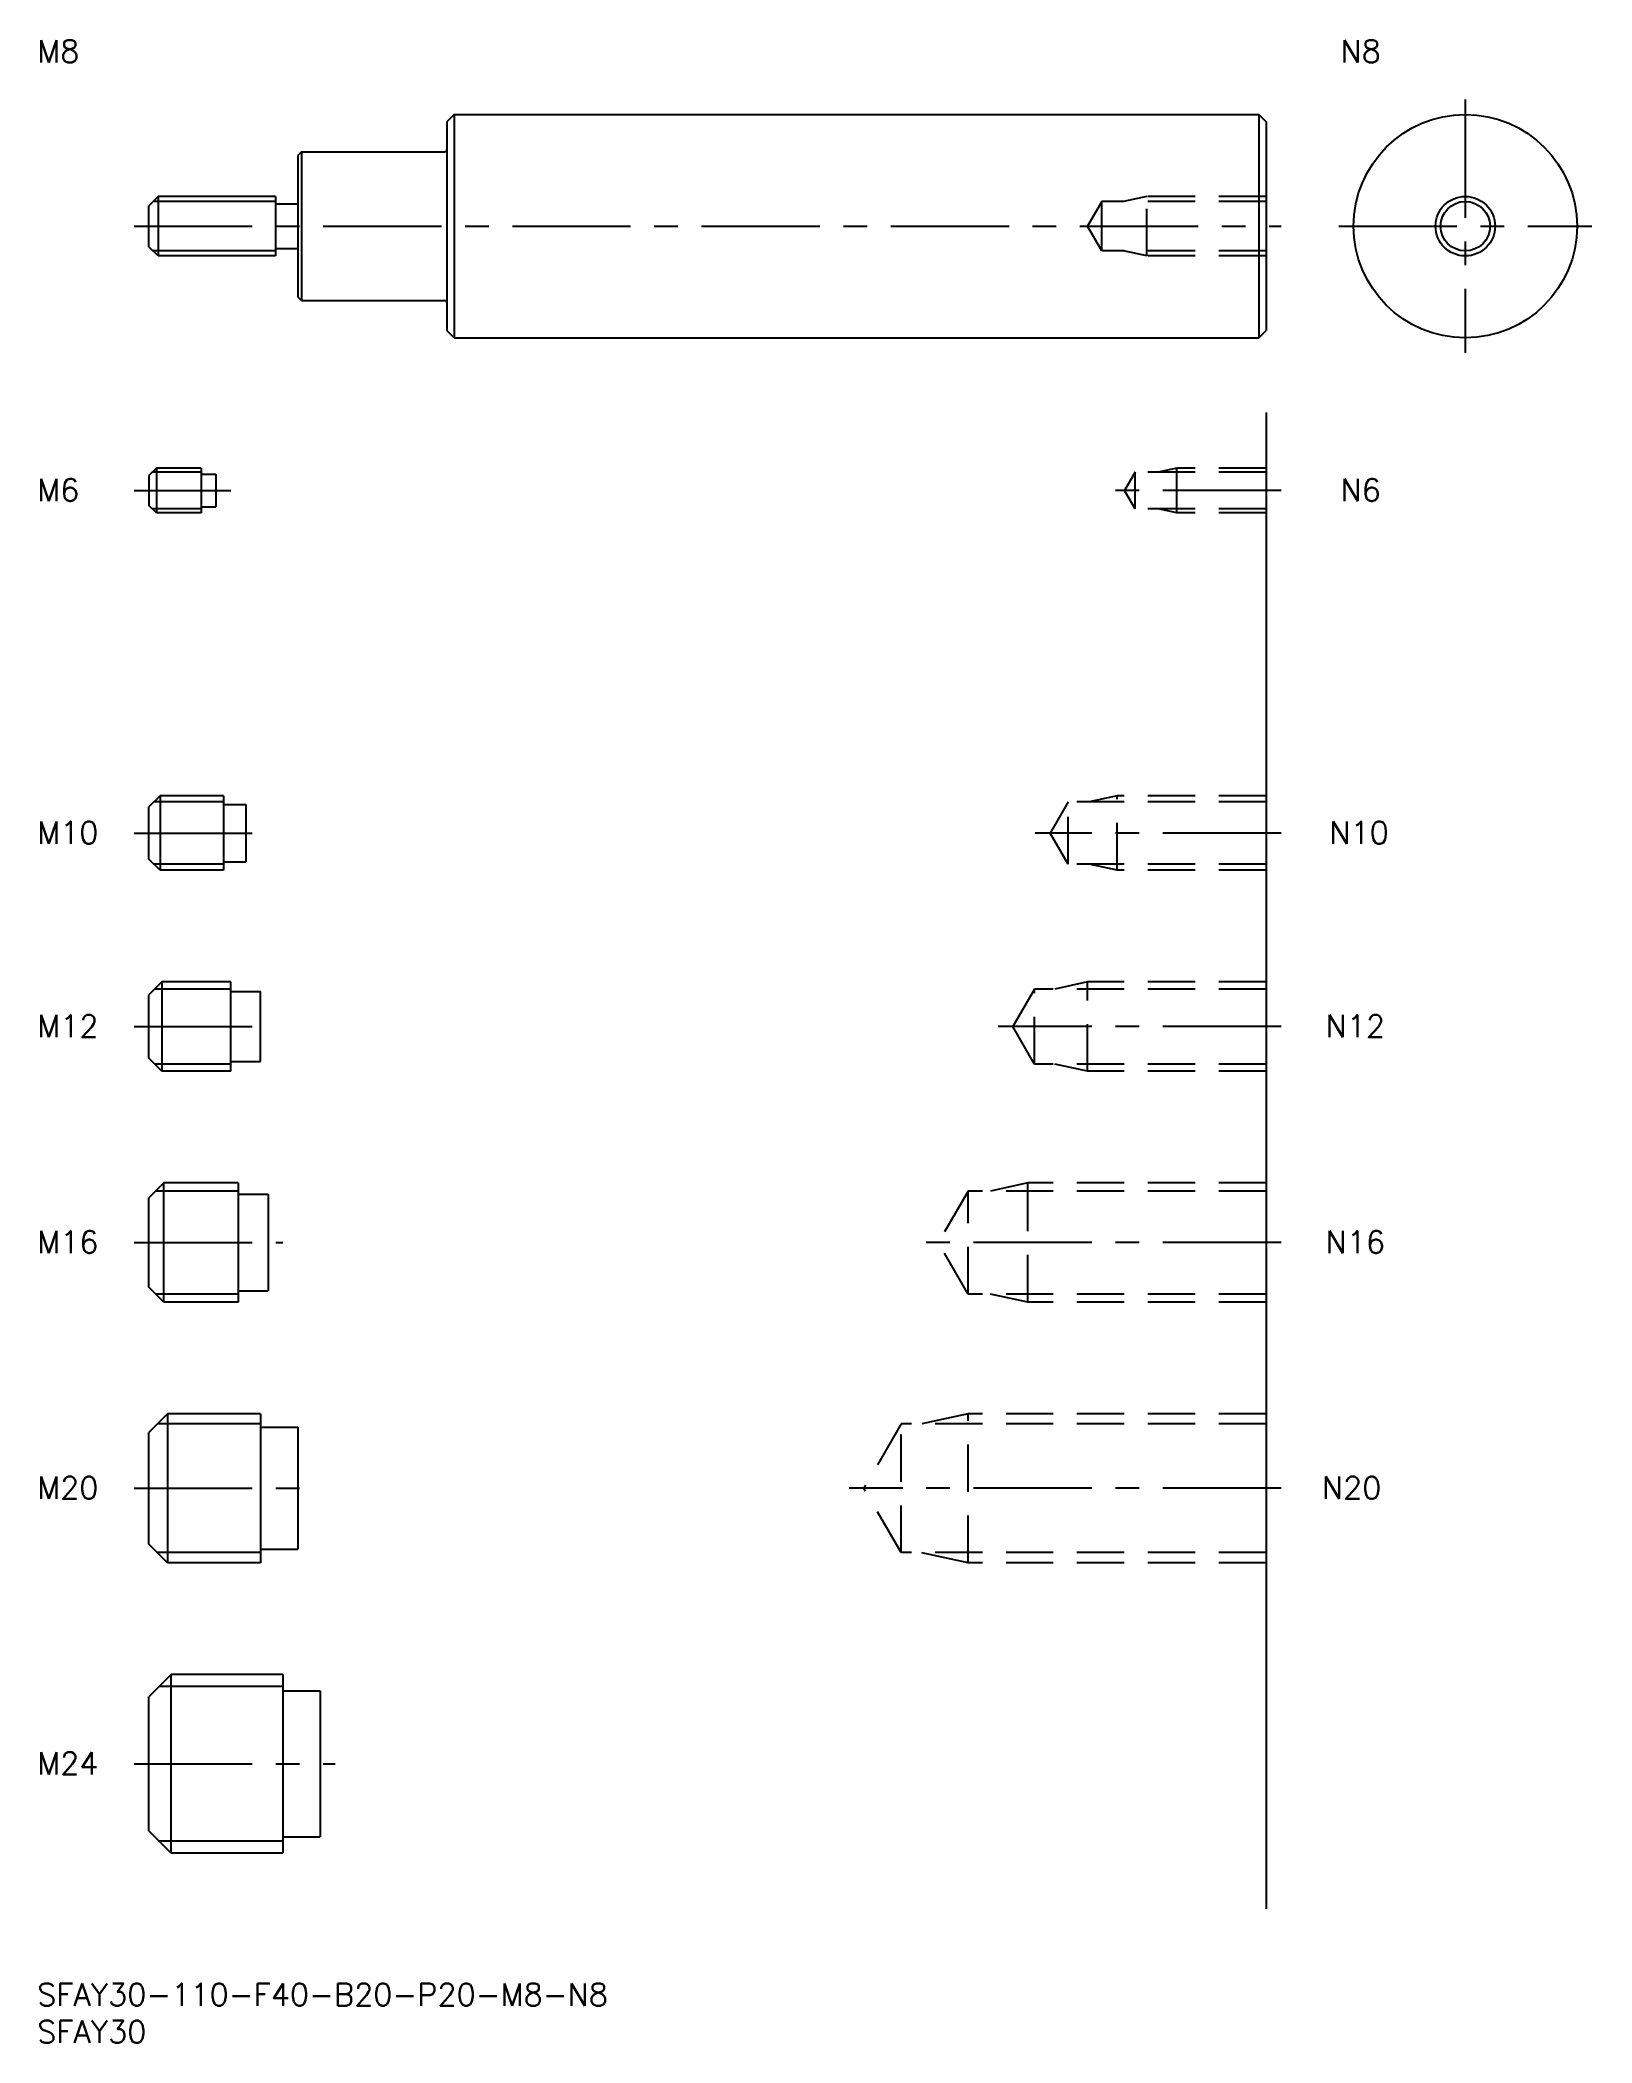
# Model space of a CAD drawing. Extents: x 0 to 209, y -8 to 261.
import ezdxf

# ---------------------------------------------------------------- set-up
doc = ezdxf.new("R2010")
doc.units = 0
doc.header["$LTSCALE"] = 0.5
doc.linetypes.add('CENTER', pattern=[50.8, 31.75, -6.35, 6.35, -6.35])
doc.linetypes.add('DASHED', pattern=[19.05, 12.7, -6.35])
for name, color, linetype in [('MSM_CENTER', 1, 'CENTER'), ('MSM_CONTINUOUS', 7, 'CONTINUOUS'), ('MSM_DASHED', 4, 'DASHED'), ('MSM_NARROW', 5, 'CONTINUOUS'), ('MSM_PART_NUMBER', 7, 'CONTINUOUS')]:
    doc.layers.add(name, color=color, linetype=linetype)
doc.styles.get("Standard").update_dxf_attribs({"font": 'txt.shx', "height": 1, "bigfont": 'bigfont.shx'})

# ---------------------------------------------------------------- blocks, each defined once
blk = doc.blocks.new('*U16')
at = {"layer": 'MSM_PART_NUMBER'}
blk.add_text('SFAY30-110-F40-B20-P20-M8-N8', height=3, dxfattribs=at).set_placement((0, -3))
blk = doc.blocks.new('*U17')
at = {"layer": 'MSM_PART_NUMBER'}
blk.add_text('SFAY30', height=3, dxfattribs=at).set_placement((0, -8))
blk = doc.blocks.new('*U18')
at = {"layer": 'MSM_PART_NUMBER'}
blk.add_text('M24', height=3, dxfattribs=at).set_placement((0, 28.06))
blk = doc.blocks.new('*U19')
at = {"layer": 'MSM_PART_NUMBER'}
blk.add_text('M20', height=3, dxfattribs=at).set_placement((0, 65.06))
blk = doc.blocks.new('*U20')
at = {"layer": 'MSM_PART_NUMBER'}
blk.add_text('M16', height=3, dxfattribs=at).set_placement((0, 98.06))
blk = doc.blocks.new('*U21')
at = {"layer": 'MSM_PART_NUMBER'}
blk.add_text('M12', height=3, dxfattribs=at).set_placement((0, 127.06))
blk = doc.blocks.new('*U22')
at = {"layer": 'MSM_PART_NUMBER'}
blk.add_text('M10', height=3, dxfattribs=at).set_placement((0, 153.06))
blk = doc.blocks.new('*U23')
at = {"layer": 'MSM_PART_NUMBER'}
blk.add_text('M8', height=3, dxfattribs=at).set_placement((0, 258))
blk = doc.blocks.new('*U24')
at = {"layer": 'MSM_PART_NUMBER'}
blk.add_text('N20', height=3, dxfattribs=at).set_placement((172.5, 65.06))
blk = doc.blocks.new('*U25')
at = {"layer": 'MSM_PART_NUMBER'}
blk.add_text('N16', height=3, dxfattribs=at).set_placement((173, 98.06))
blk = doc.blocks.new('*U26')
at = {"layer": 'MSM_PART_NUMBER'}
blk.add_text('N12', height=3, dxfattribs=at).set_placement((173, 127.06))
blk = doc.blocks.new('*U27')
at = {"layer": 'MSM_PART_NUMBER'}
blk.add_text('N10', height=3, dxfattribs=at).set_placement((173.5, 153.06))
blk = doc.blocks.new('*U28')
at = {"layer": 'MSM_PART_NUMBER'}
blk.add_text('N6', height=3, dxfattribs=at).set_placement((175, 199.06))
blk = doc.blocks.new('*U29')
at = {"layer": 'MSM_PART_NUMBER'}
blk.add_text('N8', height=3, dxfattribs=at).set_placement((175, 258))
blk = doc.blocks.new('*U30')
at = {"layer": 'MSM_PART_NUMBER'}
blk.add_text('M6', height=3, dxfattribs=at).set_placement((0, 199.06))

msp = doc.modelspace()

# ---------------------------------------------------------------- linework, layer by layer
at = {"layer": 'MSM_CENTER'}
for p, q in [((191.74, 253), (191.74, 219)), ((13, 236), (167, 236)), ((174.74, 236), (208.74, 236)), ((13, 200.5), (26, 200.5)), ((167, 200.5), (144, 200.5)), ((13, 154.5), (30, 154.5)), ((167, 154.5), (134, 154.5)), ((13, 128.5), (32, 128.5)), ((167, 128.5), (129, 128.5)), ((13, 99.5), (33, 99.5)), ((167, 99.5), (119, 99.5)), ((13, 66.5), (37, 66.5)), ((167, 66.5), (109, 66.5)), ((13, 29.5), (40, 29.5))]:
    msp.add_line(p, q, dxfattribs=at)
at = {"layer": 'MSM_CONTINUOUS'}
for p, q in [((56, 251), (55, 250)), ((56, 251), (164, 251)), ((56, 251), (56, 221)), ((164, 251), (164, 221)), ((164, 251), (165, 250)), ((55, 250), (55, 222)), ((165, 250), (165, 222)), ((35.5, 246), (35, 245.5)), ((35, 245.5), (35, 226.5)), ((35.5, 246), (54.7, 246)), ((35.5, 246), (35.5, 226)), ((16.25, 240), (15, 238.75)), ((32, 240), (16.25, 240)), ((16.25, 240), (16.25, 232)), ((32, 240), (32, 232)), ((15, 233.25), (15, 238.75)), ((32, 239), (35, 239)), ((16.25, 232), (15, 233.25)), ((32, 232), (16.25, 232)), ((32, 233), (35, 233)), ((35.5, 226), (35, 226.5)), ((35.5, 226), (54.7, 226)), ((55, 222), (56, 221)), ((56, 221), (164, 221)), ((164, 221), (165, 222)), ((165, 211), (165, 10)), ((16, 203.5), (15, 202.5)), ((15, 202.5), (15, 198.5)), ((22, 203.5), (16, 203.5)), ((16, 203.5), (16, 197.5)), ((22, 203.5), (22, 197.5)), ((22, 202.7), (24, 202.7)), ((24, 202.7), (24, 198.3)), ((16, 197.5), (15, 198.5)), ((22, 197.5), (16, 197.5)), ((22, 198.3), (24, 198.3)), ((16.5, 159.5), (15, 158)), ((25, 159.5), (16.5, 159.5)), ((16.5, 159.5), (16.5, 149.5)), ((25, 159.5), (25, 149.5)), ((15, 151), (15, 158)), ((25, 158.35), (28, 158.35)), ((28, 158.35), (28, 150.65)), ((16.5, 149.5), (15, 151)), ((25, 150.65), (28, 150.65)), ((25, 149.5), (16.5, 149.5)), ((16.75, 134.5), (15, 132.75)), ((15, 124.25), (15, 132.75)), ((26, 134.5), (16.75, 134.5)), ((16.75, 134.5), (16.75, 122.5)), ((26, 122.5), (26, 134.5)), ((26, 133.2), (30, 133.2)), ((30, 123.8), (30, 133.2)), ((16.75, 122.5), (15, 124.25)), ((26, 123.8), (30, 123.8)), ((26, 122.5), (16.75, 122.5)), ((17, 107.5), (15, 105.5)), ((15, 93.5), (15, 105.5)), ((27, 107.5), (17, 107.5)), ((17, 91.5), (17, 107.5)), ((27, 107.5), (27, 91.5)), ((27, 106), (31, 106)), ((31, 106), (31, 93)), ((17, 91.5), (15, 93.5)), ((27, 91.5), (17, 91.5)), ((27, 93), (31, 93)), ((17.5, 76.5), (15, 74)), ((30, 76.5), (17.5, 76.5)), ((17.5, 76.5), (17.5, 56.5)), ((30, 76.5), (30, 56.5)), ((15, 59), (15, 74)), ((30, 74.7), (35, 74.7)), ((35, 74.7), (35, 58.3)), ((17.5, 56.5), (15, 59)), ((30, 56.5), (17.5, 56.5)), ((30, 58.3), (35, 58.3)), ((18, 41.5), (15, 38.5)), ((33, 41.5), (18, 41.5)), ((18, 17.5), (18, 41.5)), ((33, 41.5), (33, 17.5)), ((15, 20.5), (15, 38.5)), ((33, 39.3), (38, 39.3)), ((38, 39.3), (38, 19.7)), ((18, 17.5), (15, 20.5)), ((33, 19.7), (38, 19.7)), ((33, 17.5), (18, 17.5))]:
    msp.add_line(p, q, dxfattribs=at)
for radius in [15, 3.32]:
    msp.add_circle((191.74, 236), radius, dxfattribs=at)
for centre, start, end in [((54.7, 246.3), 270, 0), ((54.7, 225.7), 0, 90)]:
    msp.add_arc(centre, 0.3, start, end, dxfattribs=at)
at = {"layer": 'MSM_DASHED'}
for p, q in [((149, 240), (145.87, 239.32)), ((149, 232), (149, 240)), ((165, 240), (149, 240)), ((142.92, 239.32), (141, 236)), ((142.92, 232.68), (142.92, 239.32)), ((165, 239.32), (142.92, 239.32)), ((142.92, 232.68), (141, 236)), ((165, 232.68), (142.92, 232.68)), ((149, 232), (145.87, 232.68)), ((165, 232), (149, 232)), ((147.42, 202.96), (146, 200.5)), ((165, 202.96), (147.42, 202.96)), ((147.42, 198.04), (147.42, 202.96)), ((153, 203.5), (150.5, 202.96)), ((165, 203.5), (153, 203.5)), ((153, 197.5), (153, 203.5)), ((147.42, 198.04), (146, 200.5)), ((165, 198.04), (147.42, 198.04)), ((153, 197.5), (150.5, 198.04)), ((165, 197.5), (153, 197.5)), ((145, 159.5), (141.25, 158.69)), ((145, 149.5), (145, 159.5)), ((165, 159.5), (145, 159.5)), ((138.42, 158.69), (136, 154.5)), ((138.42, 150.31), (138.42, 158.69)), ((165, 158.69), (138.42, 158.69)), ((138.42, 150.31), (136, 154.5)), ((165, 150.31), (138.42, 150.31)), ((145, 149.5), (141.25, 150.31)), ((165, 149.5), (145, 149.5)), ((133.92, 133.55), (131, 128.5)), ((133.92, 123.45), (133.92, 133.55)), ((165, 133.55), (133.92, 133.55)), ((141, 134.5), (136.62, 133.55)), ((141, 122.5), (141, 134.5)), ((165, 134.5), (141, 134.5)), ((133.92, 123.45), (131, 128.5)), ((165, 123.45), (133.92, 123.45)), ((141, 122.5), (136.62, 123.45)), ((165, 122.5), (141, 122.5)), ((124.99, 106.42), (121, 99.5)), ((124.99, 92.58), (124.99, 106.42)), ((165, 106.42), (124.99, 106.42)), ((133, 107.5), (128, 106.42)), ((133, 91.5), (133, 107.5)), ((165, 107.5), (133, 107.5)), ((124.99, 92.58), (121, 99.5)), ((165, 92.58), (124.99, 92.58)), ((133, 91.5), (128, 92.58)), ((165, 91.5), (133, 91.5)), ((125, 76.5), (118.75, 75.15)), ((165, 76.5), (125, 76.5)), ((125, 56.5), (125, 76.5)), ((115.99, 75.15), (111, 66.5)), ((165, 75.15), (115.99, 75.15)), ((115.99, 57.85), (115.99, 75.15)), ((115.99, 57.85), (111, 66.5)), ((165, 57.85), (115.99, 57.85)), ((125, 56.5), (118.75, 57.85)), ((165, 56.5), (125, 56.5))]:
    msp.add_line(p, q, dxfattribs=at)
at = {"layer": 'MSM_NARROW'}
for p, q in [((32, 239.32), (15.57, 239.32)), ((32, 232.68), (15.57, 232.68)), ((22, 202.96), (15.46, 202.96)), ((22, 198.04), (15.46, 198.04)), ((25, 158.69), (15.69, 158.69)), ((25, 150.31), (15.69, 150.31)), ((26, 133.55), (15.8, 133.55)), ((26, 123.45), (15.8, 123.45)), ((27, 106.42), (15.92, 106.42)), ((27, 92.58), (15.92, 92.58)), ((30, 75.15), (16.15, 75.15)), ((30, 57.85), (16.15, 57.85)), ((33, 39.88), (16.38, 39.88)), ((33, 19.12), (16.38, 19.12))]:
    msp.add_line(p, q, dxfattribs=at)
msp.add_circle((191.74, 236), 4, dxfattribs=at)

# ---------------------------------------------------------------- block references
at = {"layer": 'MSM_CONTINUOUS'}
for name in ['*U23', '*U29', '*U30', '*U28', '*U22', '*U27', '*U21', '*U26', '*U20', '*U25', '*U19', '*U24', '*U18', '*U16', '*U17']:
    msp.add_blockref(name, (0, 0), dxfattribs=at)

doc.saveas('drawing.dxf')
